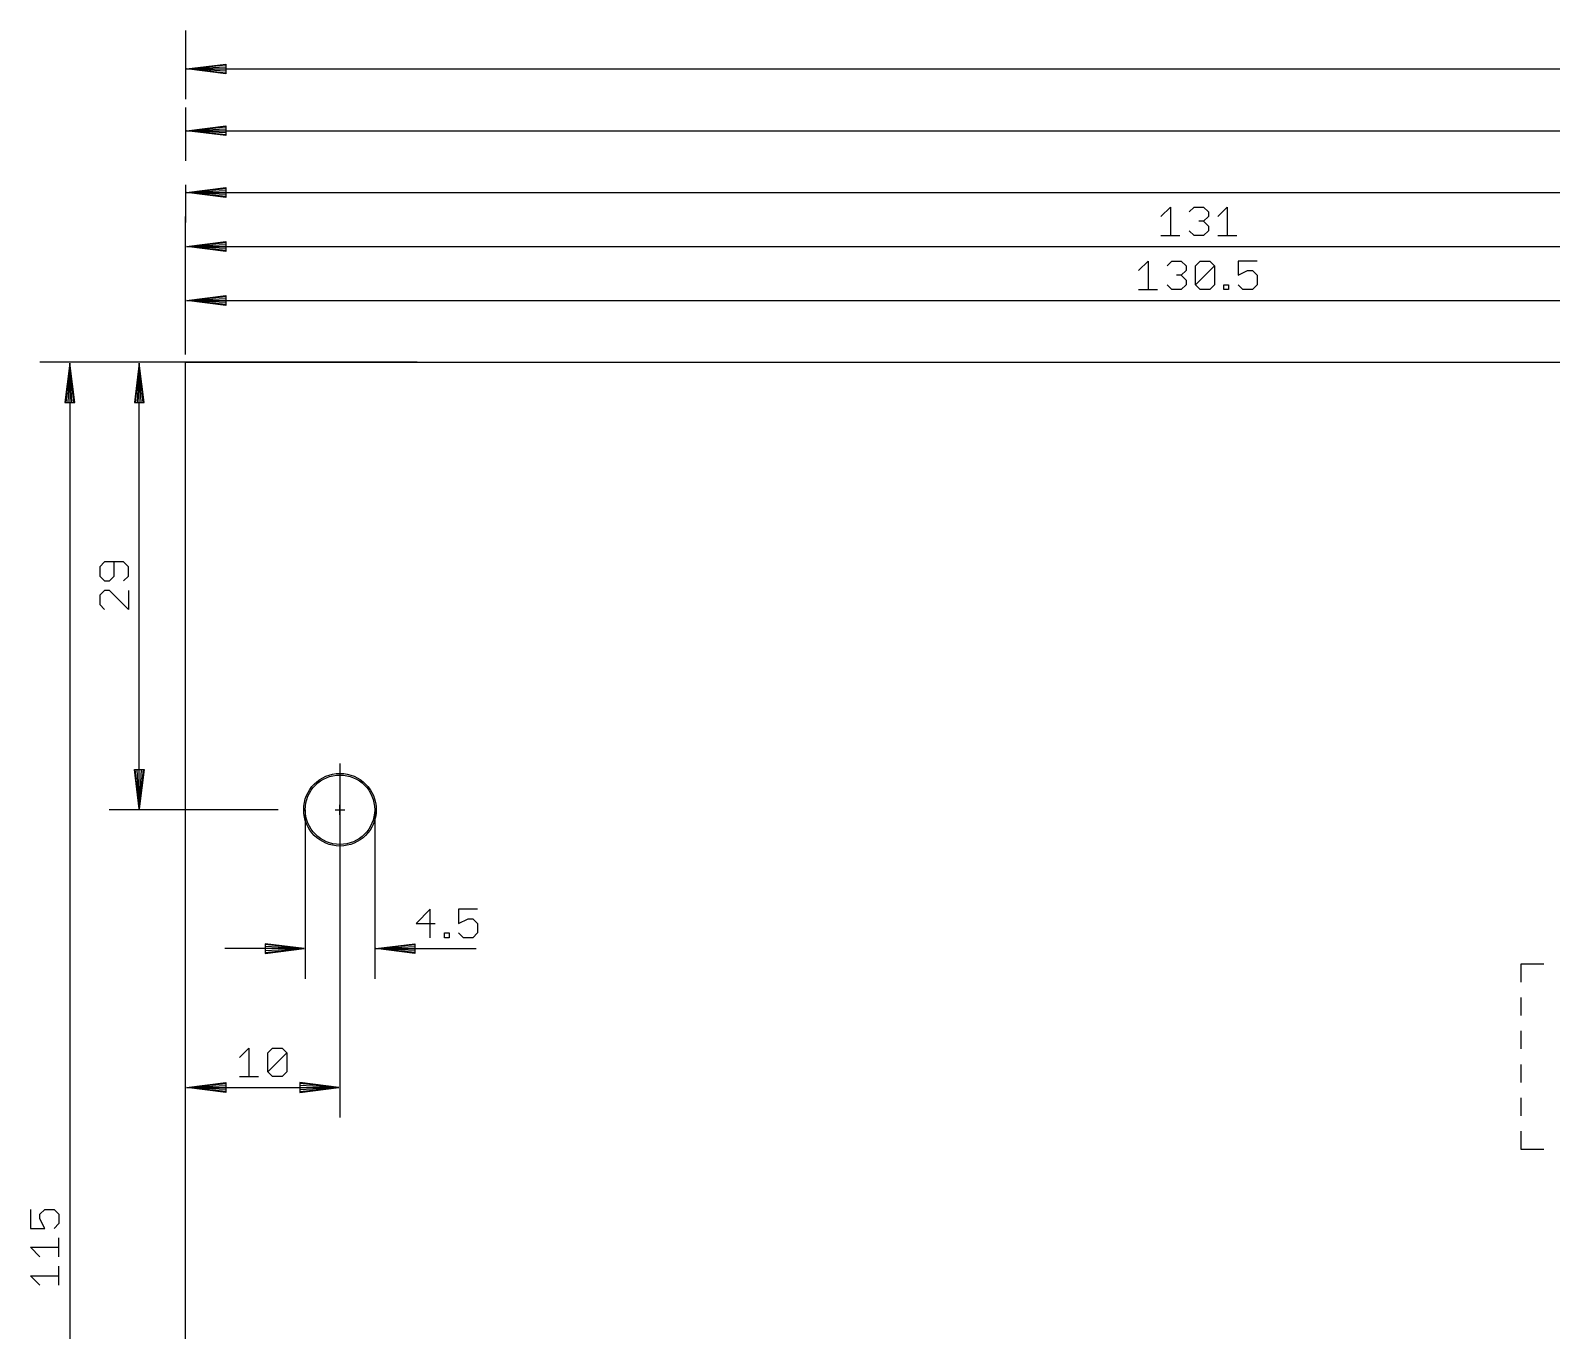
# Model space of a CAD drawing. Extents: x -370 to 390, y -331 to 219.
# Drawn here: x -370.1 to -271.5, y 52.2 to 136.5 of the extents above; entities that cross this region are included whole.
import ezdxf

# ---------------------------------------------------------------- set-up
doc = ezdxf.new("R2010")
doc.units = 0
for name, color, linetype in [('109', 82, 'CONTINUOUS'), ('20', 4, 'CONTINUOUS'), ('29', 2, 'CONTINUOUS'), ('30', 253, 'CONTINUOUS'), ('47', 2, 'CONTINUOUS')]:
    doc.layers.add(name, color=color, linetype=linetype)

msp = doc.modelspace()

# ---------------------------------------------------------------- linework, layer by layer
at = {"layer": '109'}
for p, q in [((-272, 76), (-273.5, 76)), ((-273.5, 76), (-273.5, 74.8333)), ((-273.5, 73.8333), (-273.5, 72.6667)), ((-273.5, 71.6667), (-273.5, 70.5)), ((-273.5, 69.5), (-273.5, 68.3333)), ((-273.5, 67.3333), (-273.5, 66.1667)), ((-273.5, 65.1667), (-273.5, 64)), ((-273.5, 64), (-272, 64))]:
    msp.add_line(p, q, dxfattribs=at)
at = {"layer": '20'}
for p, q in [((-360, 0), (-360, 115)), ((-360, 115), (-40, 115))]:
    msp.add_line(p, q, dxfattribs=at)
msp.add_circle((-350, 86), 2.25, dxfattribs=at)
at = {"layer": '29'}
msp.add_circle((-350, 86), 2.3516, dxfattribs=at)
at = {"layer": '30'}
msp.add_circle((-350, 86), 2.3516, dxfattribs=at)
at = {"layer": '47'}
for p, q in [((-360, 136.5), (-360, 132.05)), ((-359.935, 134), (-357.4, 134.3192)), ((-359.935, 134), (-357.4, 134.26)), ((-359.935, 134), (-357.4, 134.13)), ((-357.4, 134.3192), (-357.4, 133.6808)), ((-359.935, 134), (-164.065, 134)), ((-357.4, 133.6808), (-359.935, 134)), ((-357.4, 133.87), (-359.935, 134)), ((-357.4, 133.74), (-359.935, 134)), ((-360, 131.5), (-360, 128.05)), ((-359.935, 130), (-357.4, 130.3192)), ((-359.935, 130), (-357.4, 130.26)), ((-359.935, 130), (-357.4, 130.13)), ((-357.4, 130.3192), (-357.4, 129.6808)), ((-359.935, 130), (-170.565, 130)), ((-357.4, 129.6808), (-359.935, 130)), ((-357.4, 129.87), (-359.935, 130)), ((-357.4, 129.74), (-359.935, 130)), ((-360, 126.5), (-360, 124.05)), ((-359.935, 126), (-357.4, 126.3192)), ((-359.935, 126), (-357.4, 126.26)), ((-357.4, 126.3192), (-357.4, 125.6808)), ((-359.935, 126), (-357.4, 126.13)), ((-359.935, 126), (-171.065, 126)), ((-357.4, 125.6808), (-359.935, 126)), ((-357.4, 125.87), (-359.935, 126)), ((-357.4, 125.74), (-359.935, 126)), ((-360, 116), (-360, 124.45)), ((-296.8115, 124.439), (-296.1951, 125.0554)), ((-296.1951, 125.0554), (-296.1951, 123.2062)), ((-294.9699, 124.7472), (-294.6617, 125.0554)), ((-294.6617, 125.0554), (-294.0453, 125.0554)), ((-294.0453, 125.0554), (-293.7371, 124.7472)), ((-293.7371, 124.439), (-294.0453, 124.1308)), ((-293.7371, 124.7472), (-293.7371, 124.439)), ((-293.1283, 124.439), (-292.5119, 125.0554)), ((-292.5119, 125.0554), (-292.5119, 123.2062)), ((-296.8115, 123.2062), (-295.5787, 123.2062)), ((-294.6617, 123.2062), (-294.9699, 123.5144)), ((-294.0453, 123.2062), (-294.6617, 123.2062)), ((-294.0453, 124.1308), (-294.3535, 124.1308)), ((-294.0453, 124.1308), (-293.7371, 123.8226)), ((-293.7371, 123.5144), (-294.0453, 123.2062)), ((-293.7371, 123.8226), (-293.7371, 123.5144)), ((-293.1283, 123.2062), (-291.8955, 123.2062)), ((-359.935, 122.5), (-357.4, 122.8192)), ((-359.935, 122.5), (-357.4, 122.76)), ((-359.935, 122.5), (-357.4, 122.63)), ((-359.935, 122.5), (-229.065, 122.5)), ((-357.4, 122.1808), (-359.935, 122.5)), ((-357.4, 122.37), (-359.935, 122.5)), ((-357.4, 122.24), (-359.935, 122.5)), ((-357.4, 122.8192), (-357.4, 122.1808)), ((-298.2575, 120.939), (-297.6411, 121.5554)), ((-297.6411, 121.5554), (-297.6411, 119.7062)), ((-296.416, 121.2472), (-296.1078, 121.5554)), ((-296.1078, 121.5554), (-295.4914, 121.5554)), ((-295.4914, 121.5554), (-295.1832, 121.2472)), ((-295.1832, 121.2472), (-295.1832, 120.939)), ((-294.5744, 121.2472), (-294.2662, 121.5554)), ((-294.5744, 120.0144), (-294.5744, 121.2472)), ((-294.5744, 120.0144), (-293.3416, 121.2472)), ((-294.2662, 121.5554), (-293.6498, 121.5554)), ((-293.6498, 121.5554), (-293.3416, 121.2472)), ((-293.3416, 121.2472), (-293.3416, 120.0144)), ((-290.5793, 121.5554), (-291.812, 121.5554)), ((-291.812, 121.5554), (-291.812, 120.6308)), ((-360, 115.5), (-360, 120.95)), ((-295.4914, 120.6308), (-295.7996, 120.6308)), ((-295.1832, 120.939), (-295.4914, 120.6308)), ((-295.4914, 120.6308), (-295.1832, 120.3226)), ((-295.1832, 120.3226), (-295.1832, 120.0144)), ((-291.812, 120.6308), (-291.1956, 120.939)), ((-291.1956, 120.939), (-290.8875, 120.939)), ((-290.8875, 120.939), (-290.5793, 120.6308)), ((-290.5793, 120.6308), (-290.5793, 120.0144)), ((-359.935, 119), (-357.4, 119.3192)), ((-359.935, 119), (-357.4, 119.26)), ((-357.4, 119.3192), (-357.4, 118.6808)), ((-298.2575, 119.7062), (-297.0248, 119.7062)), ((-296.1078, 119.7062), (-296.416, 120.0144)), ((-295.4914, 119.7062), (-296.1078, 119.7062)), ((-295.1832, 120.0144), (-295.4914, 119.7062)), ((-294.2662, 119.7062), (-294.5744, 120.0144)), ((-293.6498, 119.7062), (-294.2662, 119.7062)), ((-293.3416, 120.0144), (-293.6498, 119.7062)), ((-292.7328, 119.7062), (-292.7328, 120.0144)), ((-292.7328, 120.0144), (-292.4246, 120.0144)), ((-292.4246, 119.7062), (-292.7328, 119.7062)), ((-292.4246, 120.0144), (-292.4246, 119.7062)), ((-291.5038, 119.7062), (-291.812, 120.0144)), ((-290.8875, 119.7062), (-291.5038, 119.7062)), ((-290.5793, 120.0144), (-290.8875, 119.7062)), ((-359.935, 119), (-357.4, 119.13)), ((-359.935, 119), (-229.565, 119)), ((-357.4, 118.6808), (-359.935, 119)), ((-357.4, 118.87), (-359.935, 119)), ((-357.4, 118.74), (-359.935, 119)), ((-360, 115), (-369.45, 115)), ((-367.5, 114.935), (-367.8192, 112.4)), ((-367.5, 114.935), (-367.76, 112.4)), ((-367.5, 114.935), (-367.63, 112.4)), ((-367.5, 114.935), (-367.5, 0.065)), ((-367.1808, 112.4), (-367.5, 114.935)), ((-367.37, 112.4), (-367.5, 114.935)), ((-367.24, 112.4), (-367.5, 114.935)), ((-345, 115), (-364.95, 115)), ((-363, 114.935), (-363.3192, 112.4)), ((-363, 114.935), (-363.26, 112.4)), ((-363, 114.935), (-363.13, 112.4)), ((-363, 86.065), (-363, 114.935)), ((-362.6808, 112.4), (-363, 114.935)), ((-362.87, 112.4), (-363, 114.935)), ((-362.74, 112.4), (-363, 114.935)), ((-367.8192, 112.4), (-367.1808, 112.4)), ((-363.3192, 112.4), (-362.6808, 112.4)), ((-365.2472, 102.0573), (-365.5554, 101.7491)), ((-365.5554, 101.7491), (-365.5554, 101.1327)), ((-364.0144, 102.0573), (-365.2472, 102.0573)), ((-364.6308, 101.1327), (-364.6308, 102.0573)), ((-363.7062, 101.7491), (-364.0144, 102.0573)), ((-363.7062, 101.1327), (-363.7062, 101.7491)), ((-365.5554, 101.1327), (-365.2472, 100.8245)), ((-365.2472, 100.8245), (-364.939, 100.8245)), ((-364.939, 100.8245), (-364.6308, 101.1327)), ((-364.0144, 100.8245), (-363.7062, 101.1327)), ((-365.2472, 100.2157), (-365.5554, 99.9075)), ((-365.5554, 99.9075), (-365.5554, 99.2911)), ((-364.939, 100.2157), (-365.2472, 100.2157)), ((-363.7062, 98.9829), (-364.939, 100.2157)), ((-363.7062, 100.2157), (-363.7062, 98.9829)), ((-365.5554, 99.2911), (-365.2472, 98.9829)), ((-350, 89), (-350, 66.05)), ((-363, 86.065), (-363.3192, 88.6)), ((-363.3192, 88.6), (-362.6808, 88.6)), ((-363, 86.065), (-363.26, 88.6)), ((-363, 86.065), (-363.13, 88.6)), ((-362.6808, 88.6), (-363, 86.065)), ((-362.87, 88.6), (-363, 86.065)), ((-362.74, 88.6), (-363, 86.065)), ((-354, 86), (-364.95, 86)), ((-352.25, 86), (-352.25, 75.05)), ((-350.3192, 86), (-349.6808, 86)), ((-350, 85.6808), (-350, 86.3192)), ((-347.75, 86), (-347.75, 75.05)), ((-344.1492, 79.5554), (-345.0738, 78.6308)), ((-344.1492, 77.7062), (-344.1492, 79.5554)), ((-341.0787, 79.5554), (-342.3114, 79.5554)), ((-342.3114, 79.5554), (-342.3114, 78.6308)), ((-342.3114, 78.6308), (-341.6951, 78.939)), ((-341.6951, 78.939), (-341.3869, 78.939)), ((-341.3869, 78.939), (-341.0787, 78.6308)), ((-345.0738, 78.6308), (-343.841, 78.6308)), ((-343.2322, 77.7062), (-343.2322, 78.0144)), ((-343.2322, 78.0144), (-342.924, 78.0144)), ((-342.924, 78.0144), (-342.924, 77.7062)), ((-342.0033, 77.7062), (-342.3114, 78.0144)), ((-341.0787, 78.0144), (-341.3869, 77.7062)), ((-341.0787, 78.6308), (-341.0787, 78.0144)), ((-352.315, 77), (-357.45, 77)), ((-352.315, 77), (-354.85, 77.3192)), ((-354.85, 77.3192), (-354.85, 76.6808)), ((-352.315, 77), (-354.85, 77.26)), ((-352.315, 77), (-354.85, 77.13)), ((-354.85, 76.6808), (-352.315, 77)), ((-354.85, 76.87), (-352.315, 77)), ((-354.85, 76.74), (-352.315, 77)), ((-347.685, 77), (-345.15, 77.3192)), ((-347.685, 77), (-345.15, 77.26)), ((-347.685, 77), (-345.15, 77.13)), ((-347.685, 77), (-341.1691, 77)), ((-345.15, 76.6808), (-347.685, 77)), ((-345.15, 76.87), (-347.685, 77)), ((-345.15, 76.74), (-347.685, 77)), ((-345.15, 77.3192), (-345.15, 76.6808)), ((-342.924, 77.7062), (-343.2322, 77.7062)), ((-341.3869, 77.7062), (-342.0033, 77.7062)), ((-356.5171, 69.939), (-355.9007, 70.5554)), ((-355.9007, 70.5554), (-355.9007, 68.7062)), ((-354.6755, 70.2472), (-354.3673, 70.5554)), ((-354.6755, 69.0144), (-354.6755, 70.2472)), ((-354.6755, 69.0144), (-353.4427, 70.2472)), ((-354.3673, 70.5554), (-353.7509, 70.5554)), ((-353.7509, 70.5554), (-353.4427, 70.2472)), ((-353.4427, 70.2472), (-353.4427, 69.0144)), ((-360, 63), (-360, 69.95)), ((-354.3673, 68.7062), (-354.6755, 69.0144)), ((-353.4427, 69.0144), (-353.7509, 68.7062)), ((-359.935, 68), (-357.4, 68.3192)), ((-359.935, 68), (-357.4, 68.26)), ((-359.935, 68), (-357.4, 68.13)), ((-357.4, 68.3192), (-357.4, 67.6808)), ((-356.5171, 68.7062), (-355.2843, 68.7062)), ((-353.7509, 68.7062), (-354.3673, 68.7062)), ((-350.065, 68), (-352.6, 68.3192)), ((-352.6, 68.3192), (-352.6, 67.6808)), ((-350.065, 68), (-352.6, 68.26)), ((-350.065, 68), (-352.6, 68.13)), ((-359.935, 68), (-350.065, 68)), ((-357.4, 67.6808), (-359.935, 68)), ((-357.4, 67.87), (-359.935, 68)), ((-357.4, 67.74), (-359.935, 68)), ((-352.6, 67.6808), (-350.065, 68)), ((-352.6, 67.87), (-350.065, 68)), ((-352.6, 67.74), (-350.065, 68)), ((-370.0554, 60.1045), (-370.0554, 58.8717)), ((-369.439, 59.7963), (-369.1308, 60.1045)), ((-369.439, 59.4881), (-369.439, 59.7963)), ((-369.1308, 58.8717), (-369.439, 59.4881)), ((-369.1308, 60.1045), (-368.5144, 60.1045)), ((-368.5144, 60.1045), (-368.2062, 59.7963)), ((-368.2062, 59.1799), (-368.5144, 58.8717)), ((-368.2062, 59.7963), (-368.2062, 59.1799)), ((-370.0554, 58.8717), (-369.1308, 58.8717)), ((-368.2062, 57.0301), (-368.2062, 58.2629)), ((-369.439, 57.0301), (-370.0554, 57.6465)), ((-370.0554, 57.6465), (-368.2062, 57.6465)), ((-368.2062, 55.1885), (-368.2062, 56.4213)), ((-369.439, 55.1885), (-370.0554, 55.8049)), ((-370.0554, 55.8049), (-368.2062, 55.8049))]:
    msp.add_line(p, q, dxfattribs=at)

doc.saveas('drawing.dxf')
